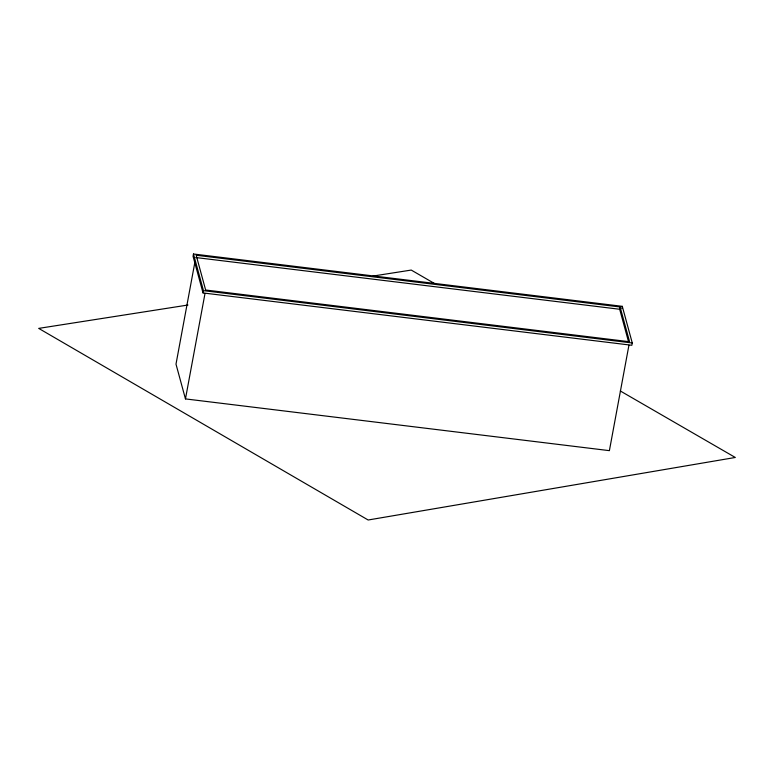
<?xml version="1.0" encoding="UTF-8"?>
<svg xmlns="http://www.w3.org/2000/svg" width="774" height="774" viewBox="0 0 774 774"><rect width="100%" height="100%" fill="white"/><g stroke="black" fill="none" stroke-linecap="round" stroke-linejoin="round"><path stroke-width="1.16" d="M193.481 253.998L193.055 256.291L203.04 292.94L631.845 345.272L632.271 342.988L622.286 306.33L193.481 253.998L203.465 290.656L203.04 292.94M194.874 262.26L175.998 364.148L185.46 398.91L609.39 450.652L628.933 345.214M185.46 398.91L205.004 293.481M628.517 341.711L619.684 309.261L620.1 306.978L196.18 255.246L205.642 290.008L629.572 341.75L620.1 306.978M621.861 308.613L622.286 306.33M187.956 305.024L38.7 328.389L368.153 520.002L735.3 457.473L620.313 390.976M373.02 276.057L411.236 270.068L434.233 283.371M195.754 257.529L619.684 309.261M203.465 290.656L632.271 342.988"/></g></svg>
